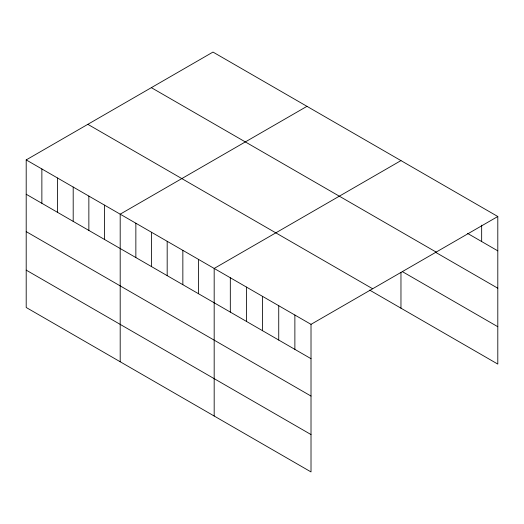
<?xml version="1.0" encoding="UTF-8"?>
<svg xmlns="http://www.w3.org/2000/svg" width="524" height="524" viewBox="0 0 524 524"><rect width="100%" height="100%" fill="white"/><g stroke="black" fill="none" stroke-linecap="round" stroke-linejoin="round"><path stroke-width="0.79" d="M26.2 159.912L311.014 324.349L311.014 471.928L26.2 307.49L26.2 159.912L212.986 52.073L497.8 216.51L497.8 364.088L369.63 290.093M306.972 106.333L120.193 214.172L120.193 361.756M400.965 160.599L214.178 268.439L214.178 416.023M311.014 324.349L497.8 216.51M467.624 233.435L497.8 250.852M151.344 87.659L436.164 252.096M435.346 252.162L497.8 288.22M402.366 271.622L497.8 326.721M87.835 124.326L372.656 288.763M26.2 194.253L311.014 358.691M26.2 231.621L311.014 396.059M26.2 270.122L311.014 434.56M481.661 225.182L481.661 241.538M400.965 272.441L400.965 308.184M294.874 315.029L294.874 349.377M278.735 305.708L278.735 340.056M262.596 296.394L262.596 330.736M246.457 287.073L246.457 321.422M230.318 277.759L230.318 312.101M198.511 259.393L198.511 293.741M182.85 250.348L182.85 284.696M167.182 241.309L167.182 275.65M151.521 232.263L151.521 266.605M135.854 223.217L135.854 257.566M104.525 205.133L104.525 239.475M88.857 196.087L88.857 230.429M73.196 187.042L73.196 221.39M57.529 177.996L57.529 212.344M41.868 168.951L41.868 203.299"/></g></svg>
